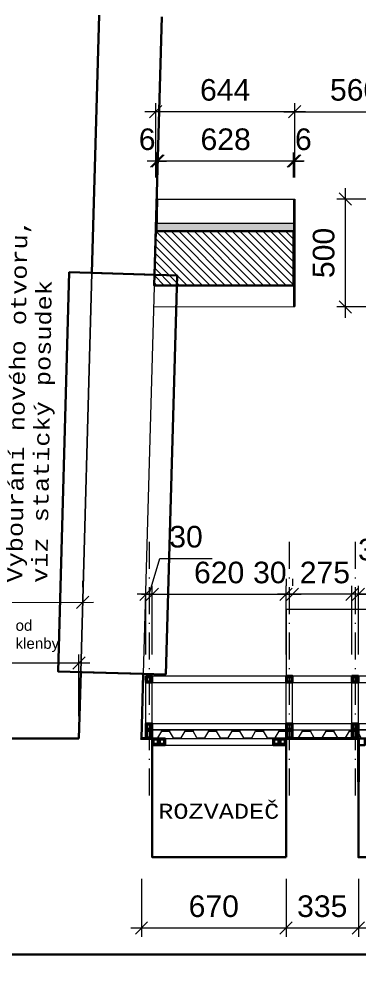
# Model space of a CAD drawing. Header units: millimetres. Extents: x -934 to 41066, y -946 to 28754.
# Drawn here: x 19905 to 21480, y 5733 to 10148 of the extents above; entities that cross this region are included whole.
import ezdxf

# ---------------------------------------------------------------- set-up
doc = ezdxf.new("R2010")
doc.units = ezdxf.units.MM
doc.linetypes.add('dvojčerchovaná 3', pattern=[370, 150, -70, 10, -60, 10, -70])
doc.linetypes.add('čerchovaná 4', pattern=[420, 250, -80, 10, -80])
for name, color, linetype, lineweight in [('A_popis.exterdoprava_Pero_č.__15', 7, 'Continuous', 13), ('A_zdi.kce_Pero_č.__1', 7, 'Continuous', 30), ('bar', 1, 'Continuous', 18), ('C_popisky_Pero_č.__2', 7, 'Continuous', 13), ('Kce', 7, 'Continuous', 13), ('koty niky', 1, 'Continuous', 13), ('Okna ArchiCADu_Pero_č.__2', 7, 'Continuous', 30), ('pohled', 135, 'Continuous', 18), ('police', 252, 'Continuous', 5)]:
    doc.layers.add(name, color=color, linetype=linetype, lineweight=lineweight)
doc.layers.add('C_popisky', color=7, linetype='Continuous')
doc.styles.add('GENERATED_STYLE_2', font='Courier New.ttf')
doc.styles.get("Standard").update_dxf_attribs({"font": 'Arial.ttf'})
doc.dimstyles.new('1-50', dxfattribs={"dimtxt": 100, "dimasz": 150, "dimexe": 50, "dimexo": 500, "dimgap": 50, "dimtad": 1, "dimdec": 0, "dimtxsty": 'Standard', "dimblk": 'ARCHTICK', "dimblk1": 'ARCHTICK', "dimblk2": 'ARCHTICK', "dimcen": 2.5, "dimdle": 50, "dimclrd": 256, "dimclre": 256, "dimadec": 0, "dimazin": 0, "dimtfac": 1, "dimtdec": 0, "dimtmove": 1, "dimatfit": 3, "dimldrblk": 'ARCHTICK', "dimfxl": 1, "dimlwd": -1, "dimlwe": -1, "dimarcsym": 0})
pattern_1 = [(0, (-1510.298, 78802.26), (54.375, 31.393421), [36.25, -72.5]), (120, (-1510.298, 78802.26), (-54.375, 31.393421), [36.25, -72.5]), (60, (-1510.298, 78802.26), (1e-14, 62.786842), [-72.5, 36.25])]

# ---------------------------------------------------------------- blocks, each defined once
blk = doc.blocks.new('Nika obdélníková 21[3]')
at = {"layer": 'Okna ArchiCADu_Pero_č.__2', "color": 7, "linetype": 'Continuous', "lineweight": 13}
for p, q in [((21621.9, -71339.7), (21626, -69489.7)), ((21626, -69489.7), (21621.9, -71339.7)), ((21626, -69489.7), (21916, -69490.3)), ((21916, -69490.3), (21911.9, -71340.3)), ((21911.9, -71340.3), (21621.9, -71339.7))]:
    blk.add_line(p, q, dxfattribs=at)
blk = doc.blocks.new('_ARCHTICK')
at = {"ltscale": 20}
for p, q in [((-0.71, -0.71), (0.71, 0.71)), ((0, 0), (0, 0))]:
    blk.add_line(p, q, dxfattribs=at)
blk = doc.blocks.new('*D301')
at = {"layer": 'Defpoints', "color": 0, "transparency": 16777216}
for p in [(11289.3, 7672.9), (20199.6, 7445.3), (20199.6, 7445.3)]:
    blk.add_point(p, dxfattribs=at)
at = {"layer": 'pohled', "transparency": 16777216}
for p, q in [((11289.6, 7572.9), (11290.3, 7376.6)), ((20199.3, 7545.3), (20199.5, 7485.3)), ((11240.1, 7416.4), (20249.6, 7445.4))]:
    blk.add_line(p, q, dxfattribs=at)
at = {"layer": 'pohled', "transparency": 16777216, "xscale": 40, "yscale": 40, "zscale": 40}
for p, rotation in [((20199.6, 7445.3), 0.184316681236958), ((11290.1, 7416.6), 180.1843166812369)]:
    blk.add_blockref('_ARCHTICK', p, dxfattribs=dict(at, rotation=rotation))
at = {"layer": 'pohled', "color": 0, "transparency": 16777216, "insert": (15744.5, 7531.6), "char_height": 100, "attachment_point": 5, "rotation": 0.1843}
blk.add_mtext('8909', dxfattribs=at)
blk = doc.blocks.new('Lomená čára_1', base_point=(18248.3, -68159.8))
at = {"layer": 'C_popisky_Pero_č.__2', "color": 1, "linetype": 'Continuous', "lineweight": 13}
for q in [(13658.7, -66712.9), (13795.3, -66650.9)]:
    blk.add_line((13673.4, -66563.6), q, dxfattribs=at)
at = {"layer": 'C_popisky_Pero_č.__2', "color": 1, "linetype": 'Continuous', "lineweight": 13, "flags": 128}
blk.add_lwpolyline([(18248.3, -68159.8), (14441.3, -68258.2), (13673.4, -66563.6)], dxfattribs=at)
blk = doc.blocks.new('*D371')
at = {"layer": 'Defpoints', "color": 0, "ltscale": 0.5, "transparency": 16777216}
for p in [(21742.1, 9718.5), (21182.2, 9314.1), (21742.1, 9314.1)]:
    blk.add_point(p, dxfattribs=at)
at = {"layer": 'koty niky', "ltscale": 0.5, "transparency": 16777216}
for p, q in [((21182.2, 9414.1), (21182.2, 9758.5)), ((21742.1, 9414.1), (21742.1, 9758.5)), ((21132.2, 9718.5), (21792.1, 9718.5))]:
    blk.add_line(p, q, dxfattribs=at)
at = {"layer": 'koty niky', "ltscale": 0.5, "transparency": 16777216, "xscale": 40, "yscale": 40, "zscale": 40, "rotation": 180}
blk.add_blockref('_ARCHTICK', (21182.2, 9718.5), dxfattribs=at)
at = {"layer": 'koty niky', "ltscale": 0.5, "transparency": 16777216, "xscale": 40, "yscale": 40, "zscale": 40}
blk.add_blockref('_ARCHTICK', (21742.1, 9718.5), dxfattribs=at)
at = {"layer": 'koty niky', "color": 0, "ltscale": 0.5, "transparency": 16777216, "insert": (21462.1, 9819.2), "char_height": 100, "attachment_point": 5}
blk.add_mtext('560', dxfattribs=at)
blk = doc.blocks.new('*D310')
at = {"layer": 'Defpoints', "color": 0, "ltscale": 0.5, "transparency": 16777216}
for p in [(20537.7, 9718.5), (20537.7, 9313.9), (21182.2, 9314.1)]:
    blk.add_point(p, dxfattribs=at)
at = {"layer": 'koty niky', "ltscale": 0.5, "transparency": 16777216}
for p, q in [((20537.7, 9413.9), (20537.7, 9758.5)), ((21182.2, 9414.1), (21182.2, 9758.5)), ((21232.2, 9718.5), (20487.7, 9718.5))]:
    blk.add_line(p, q, dxfattribs=at)
at = {"layer": 'koty niky', "ltscale": 0.5, "transparency": 16777216, "xscale": 40, "yscale": 40, "zscale": 40, "rotation": 180}
blk.add_blockref('_ARCHTICK', (20537.7, 9718.5), dxfattribs=at)
at = {"layer": 'koty niky', "ltscale": 0.5, "transparency": 16777216, "xscale": 40, "yscale": 40, "zscale": 40}
blk.add_blockref('_ARCHTICK', (21182.2, 9718.5), dxfattribs=at)
at = {"layer": 'koty niky', "color": 0, "ltscale": 0.5, "transparency": 16777216, "insert": (20859.9, 9819.2), "char_height": 100, "attachment_point": 5}
blk.add_mtext('644', dxfattribs=at)
blk = doc.blocks.new('*D285')
at = {"layer": 'Defpoints', "color": 0, "ltscale": 0.5, "transparency": 16777216}
for p in [(21477.3, 7482.3), (21477.3, 7104.1), (22165.3, 7104.1)]:
    blk.add_point(p, dxfattribs=at)
at = {"layer": 'pohled', "ltscale": 0.5, "transparency": 16777216}
for p, q in [((21477.3, 7204.1), (21477.3, 7522.3)), ((22165.3, 7204.1), (22165.3, 7522.3)), ((22215.3, 7482.3), (21427.3, 7482.3))]:
    blk.add_line(p, q, dxfattribs=at)
at = {"layer": 'pohled', "ltscale": 0.5, "transparency": 16777216, "xscale": 40, "yscale": 40, "zscale": 40, "rotation": 180}
blk.add_blockref('_ARCHTICK', (21477.3, 7482.3), dxfattribs=at)
at = {"layer": 'pohled', "ltscale": 0.5, "transparency": 16777216, "xscale": 40, "yscale": 40, "zscale": 40}
blk.add_blockref('_ARCHTICK', (22165.3, 7482.3), dxfattribs=at)
at = {"layer": 'pohled', "color": 0, "ltscale": 0.5, "transparency": 16777216, "insert": (21821.3, 7582.9), "char_height": 100, "attachment_point": 5}
blk.add_mtext('688', dxfattribs=at)
blk = doc.blocks.new('*D286')
at = {"layer": 'Defpoints', "color": 0, "ltscale": 0.5, "transparency": 16777216}
for p in [(21447.3, 7482.3), (21447.3, 7104.1), (21477.3, 7104.1)]:
    blk.add_point(p, dxfattribs=at)
at = {"layer": 'pohled', "ltscale": 0.5, "transparency": 16777216}
for p, q in [((21447.3, 7204.1), (21447.3, 7522.3)), ((21477.3, 7204.1), (21477.3, 7522.3)), ((21447.3, 7482.3), (21407.3, 7482.3)), ((21477.3, 7482.3), (21447.3, 7482.3)), ((21477.3, 7482.3), (21517.3, 7482.3))]:
    blk.add_line(p, q, dxfattribs=at)
at = {"layer": 'pohled', "ltscale": 0.5, "transparency": 16777216, "xscale": 40, "yscale": 40, "zscale": 40}
blk.add_blockref('_ARCHTICK', (21447.3, 7482.3), dxfattribs=at)
at = {"layer": 'pohled', "ltscale": 0.5, "transparency": 16777216, "xscale": 40, "yscale": 40, "zscale": 40, "rotation": 180}
blk.add_blockref('_ARCHTICK', (21477.3, 7482.3), dxfattribs=at)
at = {"layer": 'pohled', "color": 0, "ltscale": 0.5, "transparency": 16777216, "insert": (21553.4, 7689), "char_height": 100, "attachment_point": 5}
blk.add_mtext('30', dxfattribs=at)
blk = doc.blocks.new('*D287')
at = {"layer": 'Defpoints', "color": 0, "ltscale": 0.5, "transparency": 16777216}
for p in [(21172, 7482.3), (21172, 7454.1), (21447.3, 7104.1)]:
    blk.add_point(p, dxfattribs=at)
at = {"layer": 'pohled', "ltscale": 0.5, "transparency": 16777216}
for p, q in [((21172, 7554.1), (21172, 7522.3)), ((21447.3, 7204.1), (21447.3, 7522.3)), ((21497.3, 7482.3), (21122, 7482.3))]:
    blk.add_line(p, q, dxfattribs=at)
at = {"layer": 'pohled', "ltscale": 0.5, "transparency": 16777216, "xscale": 40, "yscale": 40, "zscale": 40, "rotation": 180}
blk.add_blockref('_ARCHTICK', (21172, 7482.3), dxfattribs=at)
at = {"layer": 'pohled', "ltscale": 0.5, "transparency": 16777216, "xscale": 40, "yscale": 40, "zscale": 40}
blk.add_blockref('_ARCHTICK', (21447.3, 7482.3), dxfattribs=at)
at = {"layer": 'pohled', "color": 0, "ltscale": 0.5, "transparency": 16777216, "insert": (21322, 7582.9), "char_height": 100, "attachment_point": 5}
blk.add_mtext('275', dxfattribs=at)
blk = doc.blocks.new('*D288')
at = {"layer": 'Defpoints', "color": 0, "ltscale": 0.5, "transparency": 16777216}
for p in [(21142, 7482.3), (21142, 7454.1), (21172, 7454.1)]:
    blk.add_point(p, dxfattribs=at)
at = {"layer": 'pohled', "ltscale": 0.5, "transparency": 16777216}
for p, q in [((21142, 7554.1), (21142, 7522.3)), ((21172, 7554.1), (21172, 7522.3)), ((21142, 7482.3), (21102, 7482.3)), ((21172, 7482.3), (21142, 7482.3)), ((21172, 7482.3), (21212, 7482.3))]:
    blk.add_line(p, q, dxfattribs=at)
at = {"layer": 'pohled', "ltscale": 0.5, "transparency": 16777216, "xscale": 40, "yscale": 40, "zscale": 40}
blk.add_blockref('_ARCHTICK', (21142, 7482.3), dxfattribs=at)
at = {"layer": 'pohled', "ltscale": 0.5, "transparency": 16777216, "xscale": 40, "yscale": 40, "zscale": 40, "rotation": 180}
blk.add_blockref('_ARCHTICK', (21172, 7482.3), dxfattribs=at)
at = {"layer": 'pohled', "color": 0, "ltscale": 0.5, "transparency": 16777216, "insert": (21067, 7582.9), "char_height": 100, "attachment_point": 5}
blk.add_mtext('30', dxfattribs=at)
blk = doc.blocks.new('*D289')
at = {"layer": 'Defpoints', "color": 0, "ltscale": 0.5, "transparency": 16777216}
for p in [(20492, 7482.3), (20492, 7104.1), (20522, 7104.1)]:
    blk.add_point(p, dxfattribs=at)
at = {"layer": 'pohled', "ltscale": 0.5, "transparency": 16777216}
for p, q in [((20507, 7482.3), (20556.7, 7647.9)), ((20556.7, 7647.9), (20799.9, 7647.9)), ((20492, 7204.1), (20492, 7522.3)), ((20522, 7204.1), (20522, 7522.3)), ((20492, 7482.3), (20452, 7482.3)), ((20522, 7482.3), (20492, 7482.3)), ((20522, 7482.3), (20492, 7482.3)), ((20522, 7482.3), (20562, 7482.3))]:
    blk.add_line(p, q, dxfattribs=at)
at = {"layer": 'pohled', "ltscale": 0.5, "transparency": 16777216, "xscale": 40, "yscale": 40, "zscale": 40}
blk.add_blockref('_ARCHTICK', (20492, 7482.3), dxfattribs=at)
at = {"layer": 'pohled', "ltscale": 0.5, "transparency": 16777216, "xscale": 40, "yscale": 40, "zscale": 40, "rotation": 180}
blk.add_blockref('_ARCHTICK', (20522, 7482.3), dxfattribs=at)
at = {"layer": 'pohled', "color": 0, "ltscale": 0.5, "transparency": 16777216, "insert": (20678.3, 7748.6), "char_height": 100, "attachment_point": 5}
blk.add_mtext('30', dxfattribs=at)
blk = doc.blocks.new('*D360')
at = {"layer": 'Defpoints', "color": 0, "ltscale": 0.5, "transparency": 16777216}
for p in [(21142, 7482.3), (20522, 7104.1), (21142, 7104.1)]:
    blk.add_point(p, dxfattribs=at)
at = {"layer": 'pohled', "ltscale": 0.5, "transparency": 16777216}
for p, q in [((20522, 7204.1), (20522, 7522.3)), ((21142, 7204.1), (21142, 7522.3)), ((20472, 7482.3), (21192, 7482.3))]:
    blk.add_line(p, q, dxfattribs=at)
at = {"layer": 'pohled', "ltscale": 0.5, "transparency": 16777216, "xscale": 40, "yscale": 40, "zscale": 40, "rotation": 180}
blk.add_blockref('_ARCHTICK', (20522, 7482.3), dxfattribs=at)
at = {"layer": 'pohled', "ltscale": 0.5, "transparency": 16777216, "xscale": 40, "yscale": 40, "zscale": 40}
blk.add_blockref('_ARCHTICK', (21142, 7482.3), dxfattribs=at)
at = {"layer": 'pohled', "color": 0, "ltscale": 0.5, "transparency": 16777216, "insert": (20832, 7582.9), "char_height": 100, "attachment_point": 5}
blk.add_mtext('620', dxfattribs=at)
blk = doc.blocks.new('*D294')
at = {"layer": 'Defpoints', "color": 0, "ltscale": 0.5, "transparency": 16777216}
for p in [(21417.3, 9314.1), (21742.2, 9314.1), (21742.2, 8814.1)]:
    blk.add_point(p, dxfattribs=at)
at = {"layer": 'pohled', "ltscale": 0.5, "transparency": 16777216}
for p, q in [((21417.3, 8764.1), (21417.3, 9364.1)), ((21642.2, 9314.1), (21377.3, 9314.1)), ((21642.2, 8814.1), (21377.3, 8814.1))]:
    blk.add_line(p, q, dxfattribs=at)
at = {"layer": 'pohled', "ltscale": 0.5, "transparency": 16777216, "xscale": 40, "yscale": 40, "zscale": 40}
for p, rotation in [((21417.3, 9314.1), 90), ((21417.3, 8814.1), 270)]:
    blk.add_blockref('_ARCHTICK', p, dxfattribs=dict(at, rotation=rotation))
at = {"layer": 'pohled', "color": 0, "ltscale": 0.5, "transparency": 16777216, "insert": (21316.6, 9064.1), "char_height": 100, "attachment_point": 5, "rotation": 90}
blk.add_mtext('500', dxfattribs=at)
blk = doc.blocks.new('*D244')
at = {"layer": 'Defpoints', "color": 0, "transparency": 16777216}
for p in [(21477.3, 6264.1), (22165.3, 6264.1), (21477.3, 5935.9)]:
    blk.add_point(p, dxfattribs=at)
at = {"layer": 'pohled', "transparency": 16777216}
for p, q in [((21477.3, 6164.1), (21477.3, 5895.9)), ((22165.3, 6164.1), (22165.3, 5895.9)), ((22215.3, 5935.9), (21427.3, 5935.9))]:
    blk.add_line(p, q, dxfattribs=at)
at = {"layer": 'pohled', "transparency": 16777216, "xscale": 40, "yscale": 40, "zscale": 40, "rotation": 180}
blk.add_blockref('_ARCHTICK', (21477.3, 5935.9), dxfattribs=at)
at = {"layer": 'pohled', "transparency": 16777216, "xscale": 40, "yscale": 40, "zscale": 40}
blk.add_blockref('_ARCHTICK', (22165.3, 5935.9), dxfattribs=at)
at = {"layer": 'pohled', "color": 0, "transparency": 16777216, "insert": (21821.3, 6036.5), "char_height": 100, "attachment_point": 5}
blk.add_mtext('688', dxfattribs=at)
blk = doc.blocks.new('*D245')
at = {"layer": 'Defpoints', "color": 0, "transparency": 16777216}
for p in [(21142, 6264.1), (21477.3, 6264.1), (21142, 5935.9)]:
    blk.add_point(p, dxfattribs=at)
at = {"layer": 'pohled', "transparency": 16777216}
for p, q in [((21142, 6164.1), (21142, 5895.9)), ((21477.3, 6164.1), (21477.3, 5895.9)), ((21527.3, 5935.9), (21092, 5935.9))]:
    blk.add_line(p, q, dxfattribs=at)
at = {"layer": 'pohled', "transparency": 16777216, "xscale": 40, "yscale": 40, "zscale": 40, "rotation": 180}
blk.add_blockref('_ARCHTICK', (21142, 5935.9), dxfattribs=at)
at = {"layer": 'pohled', "transparency": 16777216, "xscale": 40, "yscale": 40, "zscale": 40}
blk.add_blockref('_ARCHTICK', (21477.3, 5935.9), dxfattribs=at)
at = {"layer": 'pohled', "color": 0, "transparency": 16777216, "insert": (21309.7, 6036.5), "char_height": 100, "attachment_point": 5}
blk.add_mtext('335', dxfattribs=at)
blk = doc.blocks.new('*D246')
at = {"layer": 'Defpoints', "color": 0, "transparency": 16777216}
for p in [(20472, 6264.1), (21142, 6264.1), (20472, 5935.9)]:
    blk.add_point(p, dxfattribs=at)
at = {"layer": 'pohled', "transparency": 16777216}
for p, q in [((20472, 6164.1), (20472, 5895.9)), ((21142, 6164.1), (21142, 5895.9)), ((21192, 5935.9), (20422, 5935.9))]:
    blk.add_line(p, q, dxfattribs=at)
at = {"layer": 'pohled', "transparency": 16777216, "xscale": 40, "yscale": 40, "zscale": 40, "rotation": 180}
blk.add_blockref('_ARCHTICK', (20472, 5935.9), dxfattribs=at)
at = {"layer": 'pohled', "transparency": 16777216, "xscale": 40, "yscale": 40, "zscale": 40}
blk.add_blockref('_ARCHTICK', (21142, 5935.9), dxfattribs=at)
at = {"layer": 'pohled', "color": 0, "transparency": 16777216, "insert": (20807, 6036.5), "char_height": 100, "attachment_point": 5}
blk.add_mtext('670', dxfattribs=at)
blk = doc.blocks.new('*D267')
at = {"layer": 'Defpoints', "color": 0, "ltscale": 0.5, "transparency": 16777216}
for p in [(21176.1, 9489.7), (21176.1, 9314.1), (21182.2, 9314.1)]:
    blk.add_point(p, dxfattribs=at)
at = {"layer": 'pohled', "ltscale": 0.5, "transparency": 16777216}
for p, q in [((21176.1, 9414.1), (21176.1, 9529.7)), ((21182.2, 9414.1), (21182.2, 9529.7)), ((21176.1, 9489.7), (21136.1, 9489.7)), ((21182.2, 9489.7), (21176.1, 9489.7)), ((21182.2, 9489.7), (21222.2, 9489.7))]:
    blk.add_line(p, q, dxfattribs=at)
at = {"layer": 'pohled', "ltscale": 0.5, "transparency": 16777216, "xscale": 40, "yscale": 40, "zscale": 40}
blk.add_blockref('_ARCHTICK', (21176.1, 9489.7), dxfattribs=at)
at = {"layer": 'pohled', "ltscale": 0.5, "transparency": 16777216, "xscale": 40, "yscale": 40, "zscale": 40, "rotation": 180}
blk.add_blockref('_ARCHTICK', (21182.2, 9489.7), dxfattribs=at)
at = {"layer": 'pohled', "color": 0, "ltscale": 0.5, "transparency": 16777216, "insert": (21222.2, 9590.4), "char_height": 100, "attachment_point": 5}
blk.add_mtext('6', dxfattribs=at)
blk = doc.blocks.new('*D358')
at = {"layer": 'Defpoints', "color": 0, "ltscale": 0.5, "transparency": 16777216}
for p in [(20548.2, 9489.7), (20548.2, 9314.1), (21176.1, 9314.1)]:
    blk.add_point(p, dxfattribs=at)
at = {"layer": 'pohled', "ltscale": 0.5, "transparency": 16777216}
for p, q in [((20548.2, 9414.1), (20548.2, 9529.7)), ((21176.1, 9414.1), (21176.1, 9529.7)), ((21226.1, 9489.7), (20498.2, 9489.7))]:
    blk.add_line(p, q, dxfattribs=at)
at = {"layer": 'pohled', "ltscale": 0.5, "transparency": 16777216, "xscale": 40, "yscale": 40, "zscale": 40, "rotation": 180}
blk.add_blockref('_ARCHTICK', (20548.2, 9489.7), dxfattribs=at)
at = {"layer": 'pohled', "ltscale": 0.5, "transparency": 16777216, "xscale": 40, "yscale": 40, "zscale": 40}
blk.add_blockref('_ARCHTICK', (21176.1, 9489.7), dxfattribs=at)
at = {"layer": 'pohled', "color": 0, "ltscale": 0.5, "transparency": 16777216, "insert": (20862.1, 9590.4), "char_height": 100, "attachment_point": 5}
blk.add_mtext('628', dxfattribs=at)
blk = doc.blocks.new('*D359')
at = {"layer": 'Defpoints', "color": 0, "ltscale": 0.5, "transparency": 16777216}
for p in [(20542.2, 9489.7), (20542.2, 9314.1), (20548.2, 9314.1)]:
    blk.add_point(p, dxfattribs=at)
at = {"layer": 'pohled', "ltscale": 0.5, "transparency": 16777216}
for p, q in [((20542.2, 9414.1), (20542.2, 9529.7)), ((20548.2, 9414.1), (20548.2, 9529.7)), ((20542.2, 9489.7), (20502.2, 9489.7)), ((20548.2, 9489.7), (20542.2, 9489.7)), ((20548.2, 9489.7), (20588.2, 9489.7))]:
    blk.add_line(p, q, dxfattribs=at)
at = {"layer": 'pohled', "ltscale": 0.5, "transparency": 16777216, "xscale": 40, "yscale": 40, "zscale": 40}
blk.add_blockref('_ARCHTICK', (20542.2, 9489.7), dxfattribs=at)
at = {"layer": 'pohled', "ltscale": 0.5, "transparency": 16777216, "xscale": 40, "yscale": 40, "zscale": 40, "rotation": 180}
blk.add_blockref('_ARCHTICK', (20548.2, 9489.7), dxfattribs=at)
at = {"layer": 'pohled', "color": 0, "ltscale": 0.5, "transparency": 16777216, "insert": (20498.2, 9590.4), "char_height": 100, "attachment_point": 5}
blk.add_mtext('6', dxfattribs=at)
blk = doc.blocks.new('*D347')
at = {"layer": 'Defpoints', "color": 0, "transparency": 16777216}
for p in [(19117.4, 7164.1), (19117.4, 6814.1), (20181.9, 6817)]:
    blk.add_point(p, dxfattribs=at)
at = {"layer": 'koty niky', "transparency": 16777216}
for p, q in [((19117.4, 6914.1), (19117.4, 7204.1)), ((20181.9, 6917), (20181.9, 7204.1)), ((20231.9, 7164.1), (19067.4, 7164.1))]:
    blk.add_line(p, q, dxfattribs=at)
at = {"layer": 'koty niky', "transparency": 16777216, "xscale": 40, "yscale": 40, "zscale": 40, "rotation": 180}
blk.add_blockref('_ARCHTICK', (19117.4, 7164.1), dxfattribs=at)
at = {"layer": 'koty niky', "transparency": 16777216, "xscale": 40, "yscale": 40, "zscale": 40}
blk.add_blockref('_ARCHTICK', (20181.9, 7164.1), dxfattribs=at)
at = {"layer": 'koty niky', "color": 0, "transparency": 16777216, "insert": (19778.8, 7289.1), "char_height": 50, "attachment_point": 5}
blk.add_mtext('1/{\\Ftxt|c238;2} délky od {\\Ftxt|c238;\\P} os{\\Ftxt|c238;y překladu} klenby', dxfattribs=at)

msp = doc.modelspace()

# ---------------------------------------------------------------- hatches: boundary and pattern name
at = {"layer": 'pohled'}
h = msp.add_hatch(dxfattribs=at)
h.set_pattern_fill('ANSI31', color=1, scale=200, angle=90)
h.set_pattern_definition([(135, (-1510.298, 78802.26), (-17.6776695, -17.6776695), [])])
h.paths.add_polyline_path([(21176.2, 8914.1), (21176.2, 9164.9), (20538, 9164.7), (20532.3, 8963.3), (20530.9, 8914.1)])
at = {"layer": 'police'}
h = msp.add_hatch(dxfattribs=at)
h.set_pattern_fill('HONEY', color=2, scale=290)
h.set_pattern_definition([(0, (58385.35, 169551.085), (54.375, 31.393421), [36.25, -72.5]), (120, (58385.35, 169551.085), (-54.375, 31.393421), [36.25, -72.5]), (60, (58385.35, 169551.085), (1e-14, 62.786842), [-72.5, 36.25])])
h.paths.add_polyline_path([(29213.6, 9201.1), (28618.2, 9201.1), (28618.2, 9184.1), (28618.2, 9164.2), (29210.3, 9164.2)])
h.paths.add_polyline_path([(28598.2, 9201.1), (27998.2, 9201.1), (27998.2, 9184.1), (27998.2, 9164.2), (28598.2, 9164.2), (28598.2, 9184.1)])
h.paths.add_polyline_path([(27978.2, 9201.1), (27378.2, 9201.1), (27378.2, 9184.1), (27378.2, 9164.1), (27978.2, 9164.2), (27978.2, 9184.1)])
h.paths.add_polyline_path([(26738.2, 9201.1), (26138.2, 9201.1), (26138.2, 9184.1), (26138.2, 9164.1), (26738.2, 9164.1), (26738.2, 9184.1)])
h.paths.add_polyline_path([(27130.9, 9201.1), (26758.2, 9201.1), (26758.2, 9184.1), (26758.2, 9164.1), (27129.9, 9164.1)])
h.paths.add_polyline_path([(27260.9, 9201.1), (27130.9, 9201.1), (27129.9, 9164.1), (27260, 9164.1)])
h.paths.add_polyline_path([(27260.9, 9201.1), (27260, 9164.1), (27358.2, 9164.1), (27358.2, 9184.1), (27358.2, 9201.1)])
h.paths.add_polyline_path([(26118.2, 9201.1), (25518.2, 9201.1), (25518.2, 9184.1), (25518.2, 9164.1), (26118.2, 9164.1), (26118.2, 9184.1)])
h.paths.add_polyline_path([(25028, 9201.1), (24898.2, 9201.1), (24898.2, 9184.1), (24898.2, 9164.1), (25027, 9164.1)])
h.paths.add_polyline_path([(25157.9, 9201.1), (25028, 9201.1), (25027, 9164.1), (25156.8, 9164.1)])
h.paths.add_polyline_path([(25498.2, 9184.1), (25498.2, 9201.1), (25157.9, 9201.1), (25156.8, 9164.1), (25498.2, 9164.1)])
h.paths.add_polyline_path([(24878.2, 9201.1), (24278.2, 9201.1), (24278.2, 9184.1), (24278.2, 9164.1), (24878.2, 9164.1), (24878.2, 9184.1)])
h.paths.add_polyline_path([(24258.2, 9201.1), (23658.2, 9201.1), (23658.2, 9184.1), (23658.2, 9164.1), (24243.1, 9164.1), (24258.2, 9187.3)])
h.paths.add_polyline_path([(24258.2, 9184.1), (24258.2, 9187.3), (24243.1, 9164.1), (24258.2, 9164.1)], flags=17)
h.paths.add_polyline_path([(23638.2, 9201.1), (23038.2, 9201.1), (23038.2, 9184.1), (23038.2, 9164.1), (23638.2, 9164.1), (23638.2, 9184.1)])
h.paths.add_polyline_path([(22398.2, 9201.1), (21748.2, 9201.1), (21748.2, 9164.1), (22398.2, 9164.1), (22398.2, 9184.1)])
h.paths.add_polyline_path([(22800, 9201.1), (22418.2, 9201.1), (22418.2, 9184.1), (22418.2, 9164.1), (22799.1, 9164.1)])
h.paths.add_polyline_path([(22930, 9201.1), (22800, 9201.1), (22799.1, 9164.1), (22929.2, 9164.1)])
h.paths.add_polyline_path([(23018.2, 9201.1), (22930, 9201.1), (22929.2, 9164.1), (23018.2, 9164.1), (23018.2, 9184.1)])
h.paths.add_polyline_path([(20545, 9201.7), (20544, 9164.7), (21176.2, 9164.9), (21176.2, 9201.6)])
h = msp.add_hatch(dxfattribs=at)
h.set_pattern_fill('HONEY', color=2, scale=290)
h.set_pattern_definition(pattern_1)
h.paths.add_polyline_path([(21142, 6854.1), (20522, 6854.1), (20522, 6814.1), (21142, 6814.1)])
h = msp.add_hatch(dxfattribs=at)
h.set_pattern_fill('HONEY', color=2, scale=290)
h.set_pattern_definition(pattern_1)
h.paths.add_polyline_path([(21447.3, 6854.1), (21172, 6854.1), (21172, 6814.1), (21447.3, 6814.1)])
h = msp.add_hatch(dxfattribs=at)
h.set_pattern_fill('HONEY', color=2, scale=290)
h.set_pattern_definition(pattern_1)
h.paths.add_polyline_path([(22165.3, 6854.1), (21477.3, 6854.1), (21477.3, 6814.1), (22165.3, 6814.1)])

# ---------------------------------------------------------------- linework, layer by layer
at = {"layer": 'A_zdi.kce_Pero_č.__1', "color": 7, "linetype": 'Continuous', "lineweight": 30}
for p, q in [((20242.4, 8971.5), (20532.3, 8963.3)), ((20190.5, 7122.2), (20480.4, 7114.1))]:
    msp.add_line(p, q, dxfattribs=at)
at = {"layer": 'A_zdi.kce_Pero_č.__1', "color": 7, "linetype": 'Continuous', "lineweight": 5}
for p in [(20532.3, 8963.3), (20190.5, 7122.2)]:
    msp.add_line(p, (20480.4, 7114.1), dxfattribs=at)
at = {"layer": 'A_zdi.kce_Pero_č.__1', "color": 7, "linetype": 'Continuous', "lineweight": 30, "flags": 128}
for points in [[(20276, 10166.1), (20242.4, 8971.5)], [(20532.3, 8963.3), (20565.8, 10158)], [(20190.5, 7122.2), (20181.9, 6814.1)], [(20472, 6814.1), (20480.4, 7114.1)], [(20181.9, 6814.1), (19721.9, 6814.1)], [(6629.6, 5814.1), (29874.6, 5814.1)]]:
    msp.add_lwpolyline(points, dxfattribs=at)
at = {"layer": 'A_zdi.kce_Pero_č.__1', "ltscale": 0.5}
msp.add_lwpolyline([(18053, 6814.1), (20181.9, 6814.1)], dxfattribs=at)
at = {"layer": 'A_zdi.kce_Pero_č.__1', "lineweight": 30}
for points in [[(20522, 6814.1), (20522, 6264.1), (21142, 6264.1)], [(21142, 6814.1), (21142, 6264.1)], [(22165.3, 6814.1), (22165.3, 6264.1), (21477.3, 6264.1), (21477.3, 6814.1)]]:
    msp.add_lwpolyline(points, dxfattribs=at)
at = {"layer": 'bar', "lineweight": 40, "ltscale": 0.5}
for points in [[(20522, 6814.1), (20472, 6814.1), (20472, 6814.1)], [(21342, 6814.1), (21142, 6814.1), (21142, 6814.1)], [(21477.3, 6614.1), (21477.3, 6814.1), (21277.3, 6814.1)]]:
    msp.add_lwpolyline(points, dxfattribs=at)
at = {"layer": 'Kce'}
for points in [[(20542.2, 9314.1), (21182.2, 9314.1)], [(21176.2, 9314.1), (21176.2, 8815.6)], [(21182.2, 9314.1), (21182.2, 8815.6)], [(20545, 9201.7), (21176.2, 9201.7)], [(20537.7, 9164.7), (21176.2, 9164.9)], [(20527.9, 8815.2), (21182.2, 8815.6)], [(20472, 6814.1), (20522, 6814.1)], [(21142, 6814.1), (21477.3, 6814.1)]]:
    msp.add_lwpolyline(points, dxfattribs=at)
at = {"layer": 'Kce', "color": 7, "linetype": 'Continuous', "flags": 128}
msp.add_lwpolyline([(20544, 9164.7), (20548.2, 9314.1)], dxfattribs=at)
at = {"layer": 'Kce', "color": 1, "linetype": 'Continuous', "lineweight": 30, "flags": 128}
msp.add_lwpolyline([(20585.4, 7111.1), (20637.3, 8960.4), (20137.5, 8974.4), (20085.6, 7125.1)], close=True, dxfattribs=at)
at = {"layer": 'Kce', "lineweight": 15}
for points in [[(21142, 7414.1), (23670.3, 7414.1)], [(21142, 7414.1), (21142, 7104.1)]]:
    msp.add_lwpolyline(points, dxfattribs=at)
at = {"layer": 'pohled', "lineweight": 30, "ltscale": 0.5}
for points in [[(20538, 9164.7), (20530.6, 8914.1), (21176.2, 8914.1)], [(21176.2, 9164.9), (20538, 9164.7)]]:
    msp.add_lwpolyline(points, dxfattribs=at)
at = {"layer": 'pohled', "color": 1, "lineweight": 30}
for points in [[(20538, 9164.7), (20530.9, 8914.1)], [(20538, 9164.7), (21176.2, 9164.7)], [(21176.2, 9164.9), (21176.2, 8914.1)], [(20530.6, 8914.1), (21176.2, 8914.1)]]:
    msp.add_lwpolyline(points, dxfattribs=at)
at = {"layer": 'pohled', "linetype": 'čerchovaná 4', "ltscale": 0.5}
for points in [[(20507, 7725.7), (20507, 6534.5)], [(21157, 7725.7), (21157, 6534.5)], [(21462.3, 7725.7), (21462.3, 6534.5)]]:
    msp.add_lwpolyline(points, dxfattribs=at)
at = {"layer": 'pohled'}
for points in [[(20492, 7104.1), (21477.3, 7104.1)], [(20492, 6854.1), (20492, 7104.1)], [(20492, 6814.1), (20492, 7104.1)], [(20492, 7074.1), (21477.3, 7074.1)], [(20522, 6814.1), (20522, 7104.1)], [(21142, 6814.1), (21142, 7104.1)], [(21172, 6814.1), (21172, 7104.1)], [(21447.3, 6814.1), (21447.3, 7104.1)], [(21477.3, 6814.1), (21477.3, 7104.1)], [(20492, 6884.1), (21477.3, 6884.1)], [(20492, 6854.1), (28980.3, 6854.1)], [(20522, 6854.1), (20522, 6814.1), (21142, 6814.1), (21142, 6854.1), (20522, 6854.1)], [(21477.3, 6854.1), (21477.3, 6814.1), (22165.3, 6814.1), (22165.3, 6854.1), (21477.3, 6854.1)], [(20582, 6784.1), (21082, 6784.1)]]:
    msp.add_lwpolyline(points, dxfattribs=at)
at = {"layer": 'pohled', "lineweight": 30}
for points in [[(20492, 7104.1), (20492, 7074.1), (20522, 7074.1), (20522, 7104.1), (20492, 7104.1)], [(21142, 7104.1), (21142, 7074.1), (21172, 7074.1), (21172, 7104.1), (21142, 7104.1)], [(21447.3, 7104.1), (21447.3, 7074.1), (21477.3, 7074.1), (21477.3, 7104.1), (21447.3, 7104.1)], [(20492, 6884.1), (20492, 6854.1), (20522, 6854.1), (20522, 6884.1), (20492, 6884.1)], [(20492, 6854.1), (20492, 6814.1), (20522, 6814.1), (20522, 6854.1), (20492, 6854.1)], [(21142, 6884.1), (21142, 6854.1), (21172, 6854.1), (21172, 6884.1), (21142, 6884.1)], [(21142, 6854.1), (21142, 6814.1), (21172, 6814.1), (21172, 6854.1), (21142, 6854.1)], [(21447.3, 6884.1), (21447.3, 6854.1), (21477.3, 6854.1), (21477.3, 6884.1), (21447.3, 6884.1)], [(21447.3, 6854.1), (21447.3, 6814.1), (21477.3, 6814.1), (21477.3, 6854.1), (21447.3, 6854.1)], [(20522, 6814.1), (20522, 6784.1), (20552, 6784.1), (20552, 6814.1), (20522, 6814.1)], [(20552, 6814.1), (20552, 6784.1), (20582, 6784.1), (20582, 6814.1), (20552, 6814.1)], [(21112, 6814.1), (21112, 6784.1), (21082, 6784.1), (21082, 6814.1), (21112, 6814.1)], [(21142, 6814.1), (21142, 6784.1), (21112, 6784.1), (21112, 6814.1), (21142, 6814.1)], [(21477.3, 6814.1), (21477.3, 6784.1), (21507.3, 6784.1), (21507.3, 6814.1), (21477.3, 6814.1)]]:
    msp.add_lwpolyline(points, dxfattribs=at)
for points in [[(20497, 7099.1), (20497, 7079.1), (20517, 7079.1), (20517, 7099.1)], [(21147, 7099.1), (21147, 7079.1), (21167, 7079.1), (21167, 7099.1)], [(21452.3, 7099.1), (21452.3, 7079.1), (21472.3, 7079.1), (21472.3, 7099.1)], [(20497, 6879.1), (20497, 6859.1), (20517, 6859.1), (20517, 6879.1)], [(20497, 6849.1), (20497, 6819.1), (20517, 6819.1), (20517, 6849.1)], [(21147, 6879.1), (21147, 6859.1), (21167, 6859.1), (21167, 6879.1)], [(21147, 6849.1), (21147, 6819.1), (21167, 6819.1), (21167, 6849.1)], [(21452.3, 6879.1), (21452.3, 6859.1), (21472.3, 6859.1), (21472.3, 6879.1)], [(21452.3, 6849.1), (21452.3, 6819.1), (21472.3, 6819.1), (21472.3, 6849.1)], [(20527, 6809.1), (20527, 6789.1), (20547, 6789.1), (20547, 6809.1)], [(20557, 6809.1), (20557, 6789.1), (20577, 6789.1), (20577, 6809.1)], [(21107, 6809.1), (21107, 6789.1), (21087, 6789.1), (21087, 6809.1)], [(21137, 6809.1), (21137, 6789.1), (21117, 6789.1), (21117, 6809.1)]]:
    msp.add_lwpolyline(points, close=True, dxfattribs=at)
at = {"layer": 'pohled', "linetype": 'dvojčerchovaná 3', "ltscale": 0.5}
for points in [[(21477.3, 7104.1), (22165.3, 7104.1)], [(21477.3, 7074.1), (22165.3, 7074.1)], [(21477.3, 6884.1), (22165.3, 6884.1)]]:
    msp.add_lwpolyline(points, dxfattribs=at)

# ---------------------------------------------------------------- block references
at = {"layer": 'C_popisky', "color": 7, "linetype": 'Continuous', "lineweight": 13, "rotation": 358.518874422707}
msp.add_blockref('Lomená čára_1', (23878.8, 4952), dxfattribs=at)
at = {"layer": 'Okna ArchiCADu_Pero_č.__2', "color": 7, "linetype": 'Continuous', "lineweight": 13, "rotation": 358.518874422707}
msp.add_blockref('Nika obdélníková 21[3]', (419.8, 78996.9), dxfattribs=at)

# ---------------------------------------------------------------- texts
at = {"layer": 'A_popis.exterdoprava_Pero_č.__15', "color": 7, "linetype": 'Continuous', "lineweight": 13, "insert": (20549.6, 6441.2), "char_height": 70, "attachment_point": 7, "style": 'GENERATED_STYLE_2'}
msp.add_mtext('\\A1;{\\fCourier New|b0|i0|c238|p53;ROZVADEČ}', dxfattribs=at)
at = {"layer": 'A_zdi.kce_Pero_č.__1', "color": 1, "linetype": 'Continuous', "lineweight": 13, "insert": (20057.3, 7534.6), "char_height": 70, "attachment_point": 7, "rotation": 89.1426, "style": 'GENERATED_STYLE_2'}
msp.add_mtext('\\A1;{\\fCourier New|b0|i0|c238|p53;Vybourání nového otvoru, \\Pviz statický posudek}', dxfattribs=at)

# ---------------------------------------------------------------- dimensions: what is measured, and where the dimension line sits
at = {"layer": 'koty niky', "ltscale": 0.5}
for base, p1, p2, picture, middle in [((20537.677, 9718.5283), (21182.1513, 9314.0622), (20537.677, 9313.8549), '*D310', (20859.9142, 9819.2104)), ((21742.1, 9718.5), (21182.2, 9314.1), (21742.1, 9314.1), '*D371', (21462.1, 9819.2))]:
    dim = msp.add_linear_dim(base=base, p1=p1, p2=p2, dimstyle='1-50', override={"dimtxt": 100, "dimasz": 40, "dimexe": 40, "dimexo": 100}, dxfattribs=at)
    dim.commit()
    dim.dimension.update_dxf_attribs({"geometry": picture, "text_midpoint": middle})
at = {"layer": 'koty niky'}
dim = msp.add_linear_dim(base=(19117.4, 7164.1), p1=(20181.9, 6817), p2=(19117.4, 6814.1), text='1/{\\Ftxt|c238;2} délky od {\\Ftxt|c238;\\P} os{\\Ftxt|c238;y překladu} klenby', dimstyle='1-50', override={"dimtxt": 50, "dimasz": 40, "dimexe": 40, "dimexo": 100}, dxfattribs=at)
dim.commit()
dim.dimension.update_dxf_attribs({"geometry": '*D347', "text_midpoint": (19778.8, 7164.1), "dimtype": 160})
at = {"layer": 'pohled', "ltscale": 0.5}
for base, p1, p2, override, picture, middle in [((20542.2, 9489.7), (20548.2, 9314.1), (20542.2, 9314.1), {"dimasz": 40, "dimexe": 40, "dimexo": 100}, '*D359', (20498.2, 9489.7)), ((21176.1, 9489.7), (21182.2, 9314.1), (21176.1, 9314.1), {"dimasz": 40, "dimexe": 40, "dimexo": 100}, '*D267', (21222.2, 9489.7)), ((21447.3, 7482.3), (21477.3, 7104.1), (21447.3, 7104.1), {"dimtxt": 100, "dimasz": 40, "dimexe": 40, "dimexo": 100}, '*D286', (21553.4, 7588.3)), ((21142, 7482.3), (21172, 7454.1), (21142, 7454.1), {"dimtxt": 100, "dimasz": 40, "dimexe": 40, "dimexo": 100}, '*D288', (21067, 7482.3)), ((21172, 7482.3), (21447.3, 7104.1), (21172, 7454.1), {"dimtxt": 100, "dimasz": 40, "dimexe": 40, "dimexo": 100}, '*D287', (21322, 7482.3))]:
    dim = msp.add_linear_dim(base=base, p1=p1, p2=p2, dimstyle='1-50', override=override, dxfattribs=at)
    dim.commit()
    dim.dimension.update_dxf_attribs({"geometry": picture, "text_midpoint": middle, "dimtype": 160})
for base, p1, p2, override, picture, middle in [((20548.2, 9489.7), (21176.1, 9314.1), (20548.2, 9314.1), {"dimasz": 40, "dimexe": 40, "dimexo": 100}, '*D358', (20862.1, 9590.4)), ((20492, 7482.3), (20522, 7104.1), (20492, 7104.1), {"dimtxt": 100, "dimasz": 40, "dimexe": 40, "dimexo": 100}, '*D289', (20606.7, 7748.6)), ((21142, 7482.3), (20522, 7104.1), (21142, 7104.1), {"dimtxt": 100, "dimasz": 40, "dimexe": 40, "dimexo": 100}, '*D360', (20832, 7582.9)), ((21477.3, 7482.3), (22165.3, 7104.1), (21477.3, 7104.1), {"dimtxt": 100, "dimasz": 40, "dimexe": 40, "dimexo": 100}, '*D285', (21821.3, 7582.9))]:
    dim = msp.add_linear_dim(base=base, p1=p1, p2=p2, dimstyle='1-50', override=override, dxfattribs=at)
    dim.commit()
    dim.dimension.update_dxf_attribs({"geometry": picture, "text_midpoint": middle})
dim = msp.add_linear_dim(base=(21417.3, 9314.1), p1=(21742.2, 8814.1), p2=(21742.2, 9314.1), angle=90, dimstyle='1-50', override={"dimtxt": 100, "dimasz": 40, "dimexe": 40, "dimexo": 100}, dxfattribs=at)
dim.commit()
dim.dimension.update_dxf_attribs({"geometry": '*D294', "text_midpoint": (21417.3, 9064.1), "dimtype": 160})
at = {"layer": 'pohled'}
dim = msp.add_linear_dim(base=(20199.5824, 7445.2653), p1=(11289.3212, 7672.8842), p2=(20199.5824, 7445.2653), angle=180.1843, dimstyle='1-50', override={"dimtxt": 100, "dimasz": 40, "dimexe": 40, "dimexo": 100}, dxfattribs=at)
dim.commit()
dim.dimension.update_dxf_attribs({"geometry": '*D301', "text_midpoint": (15744.5402, 7531.6163)})
for base, p1, p2, picture, middle in [((20472, 5935.9), (21142, 6264.1), (20472, 6264.1), '*D246', (20807, 6036.5)), ((21477.3, 5935.9), (22165.3, 6264.1), (21477.3, 6264.1), '*D244', (21821.3, 6036.5))]:
    dim = msp.add_linear_dim(base=base, p1=p1, p2=p2, dimstyle='1-50', override={"dimtxt": 100, "dimasz": 40, "dimexe": 40, "dimexo": 100}, dxfattribs=at)
    dim.commit()
    dim.dimension.update_dxf_attribs({"geometry": picture, "text_midpoint": middle})
dim = msp.add_linear_dim(base=(21142, 5935.9), p1=(21477.3, 6264.1), p2=(21142, 6264.1), dimstyle='1-50', override={"dimtxt": 100, "dimasz": 40, "dimexe": 40, "dimexo": 100}, dxfattribs=at)
dim.commit()
dim.dimension.update_dxf_attribs({"geometry": '*D245', "text_midpoint": (21309.7, 5935.9), "dimtype": 160})

doc.saveas('drawing.dxf')
